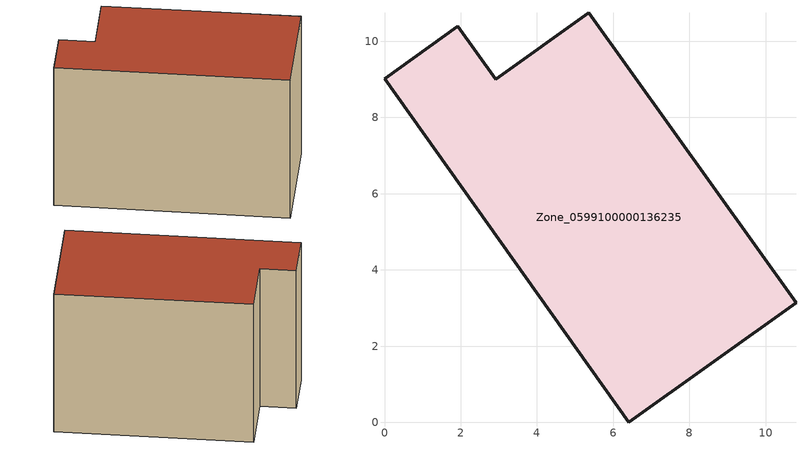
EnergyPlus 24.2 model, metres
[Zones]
Zone_0599100000136235
 floor ground (C_G): 6.41,0 0,9.01 1.93,10.39 2.92,9.01 5.36,10.75 10.8,3.14 z0
 wall outside (C_F): 2.92,9.01 1.93,10.39 0,9.01 6.41,0 10.8,3.14 5.36,10.75 2.92,9.01 z0:7.7
 roof outside (C_R): 10.8,3.14 5.36,10.75 2.92,9.01 1.93,10.39 0,9.01 6.41,0 z7.7
[BUILDING]
Pand.0599100000136235: North Axis=0; Terrain=City; Loads Convergence Tolerance Value=0.04; Temperature Convergence Tolerance Value=0.4; Solar Distribution=FullExterior; Maximum Number of Warmup Days=25; Minimum Number of Warmup Days=1
[Site:Location]
Rotterdam.The.Hague.AP_ZH_NLD Design_Conditions: Latitude=51.96; Longitude=4.45; Time Zone=1; Elevation=-4.5
[SITE:GROUNDTEMPERATURE:BUILDINGSURFACE]
18, 18, 18, 18, 18, 18, 18, 18, 18, 18, 18, 18
[MATERIAL] Thermal Absorptance=0.9; Solar Absorptance=0.7; Visible Absorptance=0.7
Name | Roughness | Thickness | Conductivity | Density | Specific Heat
G.TI.1975-1991 | MediumSmooth | 0.15 | 0.288461 | 540 | 1210
F.TI.1975-1991 | Rough | 0.3 | 0.230769 | 1920 | 840
R.TI.1975-1991 | MediumRough | 0.2 | 0.153846 | 1500 | 1000
[CONSTRUCTION]
C_G: G.TI.1975-1991
C_F: F.TI.1975-1991
C_R: R.TI.1975-1991
[ZONE]
Zone_0599100000136235: Type=1; Multiplier=1; Ceiling Height=Autocalculate; Volume=Autocalculate; Floor Area=autocalculate; Part of Total Floor Area=Yes
[ZONEINFILTRATION:DESIGNFLOWRATE]
Infil_Zone_0599100000136235: Zone or ZoneList or Space or SpaceList=Zone_0599100000136235; Schedule=AlwaysOn; Design Flow Rate Calculation Method=Flow/Area; Flow Rate per Floor Area=0.003; Constant Term Coefficient=1; Temperature Term Coefficient=0; Velocity Term Coefficient=0; Velocity Squared Term Coefficient=0
[HVACTEMPLATE:ZONE:IDEALLOADSAIRSYSTEM]
Zone_0599100000136235: Maximum Heating Supply Air Temperature=50; Minimum Cooling Supply Air Temperature=13; Maximum Heating Supply Air Humidity Ratio=0.0156; Minimum Cooling Supply Air Humidity Ratio=0.0077; Heating Limit=NoLimit; Cooling Limit=NoLimit; Dehumidification Control Type=ConstantSensibleHeatRatio; Cooling Sensible Heat Ratio=0.7; Dehumidification Setpoint=60; Humidification Control Type=None; Humidification Setpoint=30; Outdoor Air Method=None; Outdoor Air Flow Rate per Person=0.00944; Outdoor Air Flow Rate per Zone Floor Area=0; Outdoor Air Flow Rate per Zone=0; Demand Controlled Ventilation Type=None; Outdoor Air Economizer Type=NoEconomizer; Heat Recovery Type=None; Sensible Heat Recovery Effectiveness=0.7; Latent Heat Recovery Effectiveness=0.65
[ZONECONTROL:THERMOSTAT]
ThermostatControl_Zone_0599100000136235: Zone or ZoneList=Zone_0599100000136235; Control Type Schedule=DualSetpointControlType; Control 1=Thermostat_Zone_0599100000136235; Temperature Difference Between Cutout And Setpoint=0
[THERMOSTATSETPOINT:DUALSETPOINT]
Thermostat_Zone_0599100000136235: Heating Setpoint Temperature Schedule=HeatingSetpoint_Zone_0599100000136235; Cooling Setpoint Temperature Schedule=CoolingSetpoint_Zone_0599100000136235
[SCHEDULE:COMPACT]
HeatingSetpoint_Zone_0599100000136235: Through: 12/31, For: AllDays, Until: 24:00, 21
CoolingSetpoint_Zone_0599100000136235: Through: 12/31, For: AllDays, Until: 24:00, 24
DualSetpointControlType: Through: 12/31, For: AllDays, Until: 24:00, 4
AlwaysOn: Through: 12/31, For: AllDays, Until: 24:00, 1
